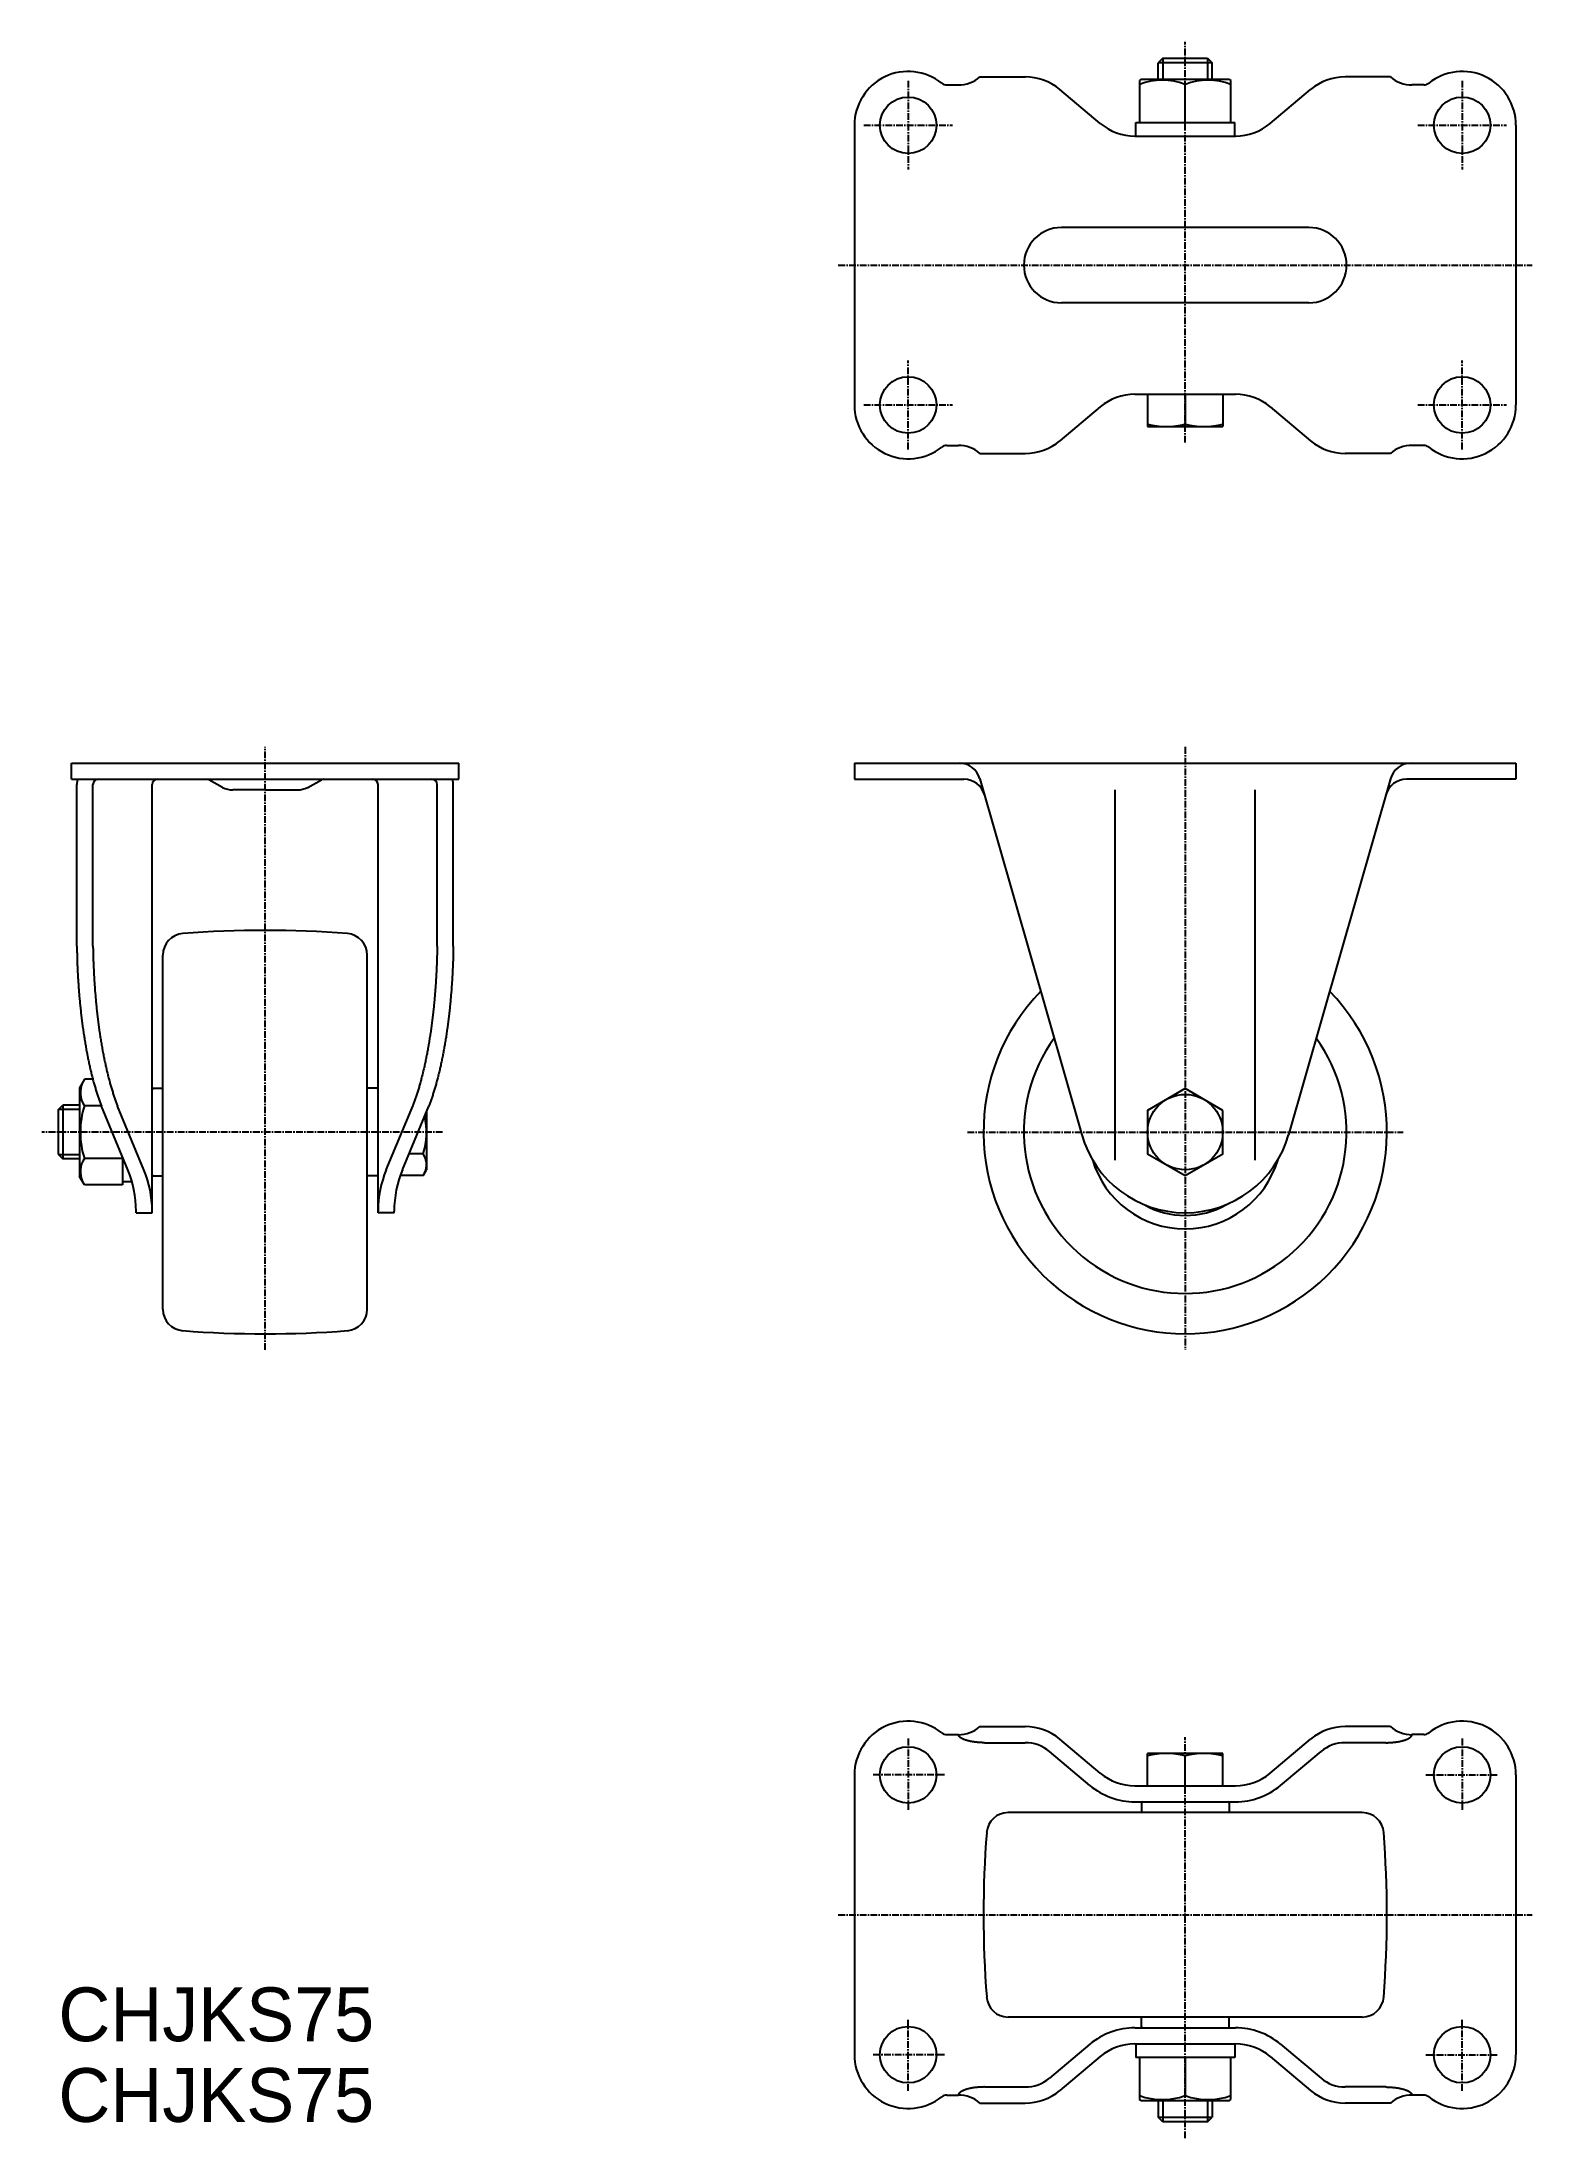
# Model space of a CAD drawing. Extents: x -2027 to -1750, y -140 to 249.
import ezdxf

# ---------------------------------------------------------------- set-up
doc = ezdxf.new("R2010")
doc.units = 0
doc.linetypes.add('CENTER', pattern=[2, 1.25, -0.25, 0.25, -0.25])
doc.layers.get('0').update_dxf_attribs({"linetype": 'CONTINUOUS'})
doc.layers.add('CENTER', color=1, linetype='CENTER')

msp = doc.modelspace()

# ---------------------------------------------------------------- linework, layer by layer
at = {"color": 7, "linetype": 'CONTINUOUS'}
for p, q in [((-1819.05, 246.2), (-1819.92, 245.32)), ((-1819.05, 246.2), (-1810.8, 246.2)), ((-1810.8, 246.2), (-1809.92, 245.32)), ((-1853.09, 242.7), (-1844.67, 242.7)), ((-1823.17, 242.2), (-1823.42, 242.05)), ((-1823.42, 242.05), (-1823.42, 234.2)), ((-1806.67, 242.2), (-1823.17, 242.2)), ((-1809.92, 245.32), (-1819.92, 245.32)), ((-1819.92, 242.2), (-1819.92, 245.32)), ((-1809.92, 242.2), (-1809.92, 245.32)), ((-1806.67, 242.2), (-1806.42, 242.05)), ((-1806.42, 234.2), (-1806.42, 242.05)), ((-1776.75, 242.7), (-1785.17, 242.7)), ((-1859.26, 241.2), (-1857.09, 241.2)), ((-1830.71, 234.04), (-1838.25, 240.36)), ((-1814.92, 234.2), (-1814.92, 241.29)), ((-1799.14, 234.04), (-1791.6, 240.36)), ((-1770.58, 241.2), (-1772.76, 241.2)), ((-1824.12, 234.2), (-1805.72, 234.2)), ((-1824.12, 231.7), (-1824.12, 234.2)), ((-1805.72, 231.7), (-1805.72, 234.2)), ((-1876.42, 233.7), (-1876.42, 181.7)), ((-1824.28, 231.7), (-1805.56, 231.7)), ((-1753.42, 233.7), (-1753.42, 181.7)), ((-1791.92, 214.7), (-1837.92, 214.7)), ((-1791.92, 200.7), (-1837.92, 200.7)), ((-1824.28, 183.7), (-1805.56, 183.7)), ((-1821.92, 183.7), (-1821.92, 177.7)), ((-1814.92, 183.7), (-1814.92, 178.13)), ((-1807.92, 183.7), (-1807.92, 177.7)), ((-1830.71, 181.36), (-1838.25, 175.04)), ((-1799.14, 181.36), (-1791.6, 175.04)), ((-1821.92, 177.7), (-1807.92, 177.7)), ((-1859.26, 174.2), (-1857.09, 174.2)), ((-1853.09, 172.7), (-1844.67, 172.7)), ((-1776.75, 172.7), (-1785.17, 172.7)), ((-1770.58, 174.2), (-1772.76, 174.2)), ((-2022, 115.13), (-1950, 115.13)), ((-2022, 112.13), (-2022, 115.13)), ((-1950, 112.13), (-1950, 115.13)), ((-1876.42, 115.13), (-1753.42, 115.13)), ((-1876.42, 115.13), (-1876.42, 112.13)), ((-1753.42, 115.13), (-1753.42, 112.13)), ((-2022, 112.13), (-1950, 112.13)), ((-2021, 81.1), (-2021, 111.13)), ((-2018, 81.1), (-2018, 111.13)), ((-2007, 31.53), (-2007, 111.13)), ((-1993.91, 110.61), (-1996.47, 112.01)), ((-1986, 110.13), (-1992, 110.13)), ((-1986, 110.13), (-1980, 110.13)), ((-1978.08, 110.61), (-1975.52, 112.01)), ((-1965, 31.53), (-1965, 111.13)), ((-1954, 81.1), (-1954, 111.13)), ((-1951, 81.1), (-1951, 110.93)), ((-1876.42, 112.13), (-1856.08, 112.13)), ((-1853.09, 112.23), (-1834.15, 46.03)), ((-1827.92, 41.33), (-1827.92, 110.13)), ((-1801.92, 41.33), (-1801.92, 110.13)), ((-1776.75, 112.23), (-1795.7, 46.03)), ((-1753.42, 112.13), (-1773.77, 112.13)), ((-2005, 13.6), (-2005, 79.45)), ((-1967, 13.6), (-1967, 79.45)), ((-2019.59, 56.34), (-2020.5, 54.78)), ((-2020.5, 54.78), (-2020.5, 38.28)), ((-2018.02, 56.34), (-2019.59, 56.34)), ((-2006.8, 54.68), (-2005, 54.68)), ((-1965.2, 54.68), (-1967, 54.68)), ((-2024.5, 50.65), (-2023.62, 51.53)), ((-2023.62, 51.53), (-2023.62, 41.53)), ((-2020.5, 51.53), (-2023.62, 51.53)), ((-2016.46, 51.44), (-2019.59, 51.44)), ((-2011.52, 39.53), (-2016.43, 51.36)), ((-2008.52, 39.53), (-2013.43, 51.36)), ((-1963.47, 39.53), (-1958.56, 51.36)), ((-1960.47, 39.53), (-1955.56, 51.36)), ((-2024.5, 50.65), (-2024.5, 42.4)), ((-1956, 50.31), (-1956, 39.53)), ((-2024.5, 42.4), (-2023.62, 41.53)), ((-2020.5, 41.53), (-2023.62, 41.53)), ((-2012.5, 41.62), (-2019.59, 41.62)), ((-2012.5, 41.87), (-2012.5, 36.71)), ((-1956.62, 42.49), (-1959.24, 42.49)), ((-1956.62, 38.45), (-1956, 39.53)), ((-2019.59, 36.71), (-2020.5, 38.28)), ((-2012.5, 36.71), (-2019.59, 36.71)), ((-2012.5, 37.33), (-2010.76, 37.33)), ((-2006.8, 38.38), (-2005, 38.38)), ((-1965.2, 38.38), (-1967, 38.38)), ((-1956.62, 38.45), (-1960.88, 38.45)), ((-2010, 31.53), (-2010, 31.86)), ((-2010, 31.53), (-2007, 31.53)), ((-1962, 31.53), (-1965, 31.53)), ((-1962, 31.53), (-1962, 31.86)), ((-1859.26, -65.48), (-1857.09, -65.48)), ((-1853.09, -63.98), (-1844.67, -63.98)), ((-1776.75, -63.98), (-1785.17, -63.98)), ((-1770.58, -65.48), (-1772.76, -65.48)), ((-1852.26, -66.98), (-1844.67, -66.98)), ((-1832.64, -74.94), (-1840.17, -68.62)), ((-1830.71, -72.64), (-1838.25, -66.32)), ((-1807.92, -68.98), (-1821.92, -68.98)), ((-1821.92, -74.98), (-1821.92, -68.98)), ((-1814.92, -74.98), (-1814.92, -69.42)), ((-1807.92, -74.98), (-1807.92, -68.98)), ((-1799.14, -72.64), (-1791.6, -66.32)), ((-1797.21, -74.94), (-1789.67, -68.62)), ((-1777.59, -66.98), (-1785.17, -66.98)), ((-1876.42, -72.98), (-1876.42, -124.98)), ((-1753.42, -72.98), (-1753.42, -124.98)), ((-1824.28, -74.98), (-1805.56, -74.98)), ((-1782, -79.98), (-1847.85, -79.98)), ((-1824.28, -77.98), (-1805.56, -77.98)), ((-1823.07, -78.18), (-1823.07, -79.98)), ((-1806.77, -78.18), (-1806.77, -79.98)), ((-1782, -117.98), (-1847.85, -117.98)), ((-1824.28, -119.98), (-1805.56, -119.98)), ((-1823.07, -119.78), (-1823.07, -117.98)), ((-1806.77, -119.78), (-1806.77, -117.98)), ((-1832.64, -123.02), (-1840.17, -129.35)), ((-1824.28, -122.98), (-1805.56, -122.98)), ((-1824.12, -122.98), (-1824.12, -125.48)), ((-1805.72, -122.98), (-1805.72, -125.48)), ((-1797.21, -123.02), (-1789.67, -129.35)), ((-1830.71, -125.32), (-1838.25, -131.64)), ((-1805.72, -125.48), (-1824.12, -125.48)), ((-1823.42, -125.48), (-1823.42, -133.34)), ((-1814.92, -125.48), (-1814.92, -132.58)), ((-1806.42, -133.34), (-1806.42, -125.48)), ((-1799.14, -125.32), (-1791.6, -131.64)), ((-1859.26, -132.48), (-1857.09, -132.48)), ((-1852.26, -130.98), (-1844.67, -130.98)), ((-1777.59, -130.98), (-1785.17, -130.98)), ((-1770.58, -132.48), (-1772.76, -132.48)), ((-1853.09, -133.98), (-1844.67, -133.98)), ((-1823.17, -133.48), (-1823.42, -133.34)), ((-1823.17, -133.48), (-1806.67, -133.48)), ((-1819.92, -133.48), (-1819.92, -136.61)), ((-1809.92, -133.48), (-1809.92, -136.61)), ((-1806.67, -133.48), (-1806.42, -133.34)), ((-1776.75, -133.98), (-1785.17, -133.98)), ((-1819.92, -136.61), (-1809.92, -136.61)), ((-1819.05, -137.48), (-1819.92, -136.61)), ((-1810.8, -137.48), (-1819.05, -137.48)), ((-1810.8, -137.48), (-1809.92, -136.61))]:
    msp.add_line(p, q, dxfattribs=at)
at = {"color": 3, "linetype": 'CONTINUOUS'}
for p, q in [((-1819.11, 246.13), (-1819.11, 242.2)), ((-1810.74, 242.2), (-1810.74, 246.13)), ((-2020.5, 50.72), (-2024.43, 50.72)), ((-2024.43, 42.34), (-2020.5, 42.34)), ((-1819.11, -133.48), (-1819.11, -137.42)), ((-1810.74, -137.42), (-1810.74, -133.48))]:
    msp.add_line(p, q, dxfattribs=at)
at = {"color": 7, "linetype": 'CONTINUOUS'}
msp.add_lwpolyline([(-1807.92, 50.57), (-1814.92, 54.61), (-1821.92, 50.57), (-1821.92, 42.49), (-1814.92, 38.45), (-1807.92, 42.49)], close=True, dxfattribs=at)
for points in [[(-2021, 81.1, 0), (-2021, 80.83, 0), (-2020.99, 80.56, 0), (-2020.99, 80.29, 0), (-2020.98, 80.02, 0), (-2020.97, 79.75, 0), (-2020.97, 79.48, 0), (-2020.96, 79.21, 0), (-2020.95, 78.94, 0), (-2020.94, 78.67, 0), (-2020.94, 78.4, 0), (-2020.93, 78.13, 0), (-2020.92, 77.87, 0), (-2020.91, 77.6, 0), (-2020.89, 77.33, 0), (-2020.88, 77.06, 0), (-2020.87, 76.79, 0), (-2020.86, 76.52, 0), (-2020.85, 76.26, 0), (-2020.83, 75.99, 0), (-2020.82, 75.72, 0), (-2020.8, 75.45, 0), (-2020.79, 75.19, 0), (-2020.77, 74.92, 0), (-2020.76, 74.66, 0), (-2020.74, 74.39, 0), (-2020.72, 74.12, 0), (-2020.7, 73.86, 0), (-2020.68, 73.6, 0), (-2020.67, 73.33, 0), (-2020.65, 73.07, 0), (-2020.63, 72.8, 0), (-2020.61, 72.54, 0), (-2020.58, 72.28, 0), (-2020.56, 72.02, 0), (-2020.54, 71.76, 0), (-2020.52, 71.5, 0), (-2020.49, 71.23, 0), (-2020.47, 70.97, 0), (-2020.45, 70.72, 0), (-2020.42, 70.46, 0), (-2020.4, 70.2, 0), (-2020.37, 69.94, 0), (-2020.34, 69.68, 0), (-2020.32, 69.43, 0), (-2020.29, 69.17, 0), (-2020.26, 68.92, 0), (-2020.23, 68.66, 0), (-2020.2, 68.41, 0), (-2020.18, 68.15, 0), (-2020.15, 67.9, 0), (-2020.12, 67.65, 0), (-2020.08, 67.4, 0), (-2020.05, 67.15, 0), (-2020.02, 66.9, 0), (-2019.99, 66.65, 0), (-2019.96, 66.4, 0), (-2019.92, 66.15, 0), (-2019.89, 65.91, 0), (-2019.85, 65.66, 0), (-2019.82, 65.42, 0), (-2019.78, 65.17, 0), (-2019.75, 64.93, 0), (-2019.71, 64.69, 0), (-2019.67, 64.45, 0), (-2019.64, 64.2, 0), (-2019.6, 63.97, 0), (-2019.56, 63.73, 0), (-2019.52, 63.49, 0), (-2019.48, 63.25, 0), (-2019.44, 63.02, 0), (-2019.4, 62.78, 0), (-2019.36, 62.55, 0), (-2019.32, 62.31, 0), (-2019.28, 62.08, 0), (-2019.24, 61.85, 0), (-2019.2, 61.62, 0), (-2019.15, 61.39, 0), (-2019.11, 61.16, 0), (-2019.07, 60.94, 0), (-2019.02, 60.71, 0), (-2018.98, 60.49, 0), (-2018.93, 60.26, 0), (-2018.89, 60.04, 0), (-2018.84, 59.82, 0), (-2018.8, 59.6, 0), (-2018.75, 59.38, 0), (-2018.7, 59.16, 0), (-2018.65, 58.94, 0), (-2018.61, 58.73, 0), (-2018.56, 58.51, 0), (-2018.51, 58.3, 0), (-2018.46, 58.09, 0), (-2018.41, 57.88, 0), (-2018.36, 57.67, 0), (-2018.31, 57.46, 0), (-2018.26, 57.25, 0), (-2018.21, 57.05, 0), (-2018.16, 56.84, 0), (-2018.1, 56.64, 0), (-2018.05, 56.44, 0), (-2018, 56.24, 0), (-2017.94, 56.04, 0), (-2017.89, 55.84, 0), (-2017.84, 55.64, 0), (-2017.78, 55.45, 0), (-2017.73, 55.26, 0), (-2017.67, 55.06, 0), (-2017.62, 54.87, 0), (-2017.56, 54.68, 0), (-2017.51, 54.49, 0), (-2017.45, 54.31, 0), (-2017.39, 54.12, 0), (-2017.33, 53.94, 0), (-2017.28, 53.76, 0), (-2017.22, 53.58, 0), (-2017.16, 53.4, 0), (-2017.1, 53.22, 0), (-2017.04, 53.04, 0), (-2016.98, 52.87, 0), (-2016.92, 52.69, 0), (-2016.86, 52.52, 0), (-2016.8, 52.35, 0), (-2016.74, 52.18, 0), (-2016.68, 52.01, 0), (-2016.62, 51.85, 0), (-2016.56, 51.68, 0), (-2016.5, 51.52, 0), (-2016.43, 51.36, 0)], [(-2018, 81.1, 0), (-2018, 80.83, 0), (-2017.99, 80.56, 0), (-2017.99, 80.29, 0), (-2017.98, 80.02, 0), (-2017.97, 79.75, 0), (-2017.97, 79.48, 0), (-2017.96, 79.21, 0), (-2017.95, 78.94, 0), (-2017.94, 78.67, 0), (-2017.94, 78.4, 0), (-2017.93, 78.13, 0), (-2017.92, 77.87, 0), (-2017.91, 77.6, 0), (-2017.89, 77.33, 0), (-2017.88, 77.06, 0), (-2017.87, 76.79, 0), (-2017.86, 76.52, 0), (-2017.85, 76.26, 0), (-2017.83, 75.99, 0), (-2017.82, 75.72, 0), (-2017.8, 75.45, 0), (-2017.79, 75.19, 0), (-2017.77, 74.92, 0), (-2017.76, 74.66, 0), (-2017.74, 74.39, 0), (-2017.72, 74.12, 0), (-2017.7, 73.86, 0), (-2017.68, 73.6, 0), (-2017.67, 73.33, 0), (-2017.65, 73.07, 0), (-2017.63, 72.8, 0), (-2017.61, 72.54, 0), (-2017.58, 72.28, 0), (-2017.56, 72.02, 0), (-2017.54, 71.76, 0), (-2017.52, 71.5, 0), (-2017.49, 71.23, 0), (-2017.47, 70.97, 0), (-2017.45, 70.72, 0), (-2017.42, 70.46, 0), (-2017.4, 70.2, 0), (-2017.37, 69.94, 0), (-2017.34, 69.68, 0), (-2017.32, 69.43, 0), (-2017.29, 69.17, 0), (-2017.26, 68.92, 0), (-2017.23, 68.66, 0), (-2017.2, 68.41, 0), (-2017.18, 68.15, 0), (-2017.15, 67.9, 0), (-2017.12, 67.65, 0), (-2017.08, 67.4, 0), (-2017.05, 67.15, 0), (-2017.02, 66.9, 0), (-2016.99, 66.65, 0), (-2016.96, 66.4, 0), (-2016.92, 66.15, 0), (-2016.89, 65.91, 0), (-2016.85, 65.66, 0), (-2016.82, 65.42, 0), (-2016.78, 65.17, 0), (-2016.75, 64.93, 0), (-2016.71, 64.69, 0), (-2016.67, 64.45, 0), (-2016.64, 64.2, 0), (-2016.6, 63.97, 0), (-2016.56, 63.73, 0), (-2016.52, 63.49, 0), (-2016.48, 63.25, 0), (-2016.44, 63.02, 0), (-2016.4, 62.78, 0), (-2016.36, 62.55, 0), (-2016.32, 62.31, 0), (-2016.28, 62.08, 0), (-2016.24, 61.85, 0), (-2016.2, 61.62, 0), (-2016.15, 61.39, 0), (-2016.11, 61.16, 0), (-2016.07, 60.94, 0), (-2016.02, 60.71, 0), (-2015.98, 60.49, 0), (-2015.93, 60.26, 0), (-2015.89, 60.04, 0), (-2015.84, 59.82, 0), (-2015.8, 59.6, 0), (-2015.75, 59.38, 0), (-2015.7, 59.16, 0), (-2015.65, 58.94, 0), (-2015.61, 58.73, 0), (-2015.56, 58.51, 0), (-2015.51, 58.3, 0), (-2015.46, 58.09, 0), (-2015.41, 57.88, 0), (-2015.36, 57.67, 0), (-2015.31, 57.46, 0), (-2015.26, 57.25, 0), (-2015.21, 57.05, 0), (-2015.16, 56.84, 0), (-2015.1, 56.64, 0), (-2015.05, 56.44, 0), (-2015, 56.24, 0), (-2014.94, 56.04, 0), (-2014.89, 55.84, 0), (-2014.84, 55.64, 0), (-2014.78, 55.45, 0), (-2014.73, 55.26, 0), (-2014.67, 55.06, 0), (-2014.62, 54.87, 0), (-2014.56, 54.68, 0), (-2014.51, 54.49, 0), (-2014.45, 54.31, 0), (-2014.39, 54.12, 0), (-2014.33, 53.94, 0), (-2014.28, 53.76, 0), (-2014.22, 53.58, 0), (-2014.16, 53.4, 0), (-2014.1, 53.22, 0), (-2014.04, 53.04, 0), (-2013.98, 52.87, 0), (-2013.92, 52.69, 0), (-2013.86, 52.52, 0), (-2013.8, 52.35, 0), (-2013.74, 52.18, 0), (-2013.68, 52.01, 0), (-2013.62, 51.85, 0), (-2013.56, 51.68, 0), (-2013.5, 51.52, 0), (-2013.43, 51.36, 0)], [(-1954, 81.1, 0), (-1954, 80.83, 0), (-1954.01, 80.56, 0), (-1954.01, 80.29, 0), (-1954.02, 80.02, 0), (-1954.02, 79.75, 0), (-1954.03, 79.48, 0), (-1954.04, 79.21, 0), (-1954.05, 78.94, 0), (-1954.05, 78.67, 0), (-1954.06, 78.4, 0), (-1954.07, 78.13, 0), (-1954.08, 77.87, 0), (-1954.09, 77.6, 0), (-1954.1, 77.33, 0), (-1954.11, 77.06, 0), (-1954.13, 76.79, 0), (-1954.14, 76.52, 0), (-1954.15, 76.26, 0), (-1954.17, 75.99, 0), (-1954.18, 75.72, 0), (-1954.2, 75.45, 0), (-1954.21, 75.19, 0), (-1954.23, 74.92, 0), (-1954.24, 74.66, 0), (-1954.26, 74.39, 0), (-1954.28, 74.12, 0), (-1954.29, 73.86, 0), (-1954.31, 73.6, 0), (-1954.33, 73.33, 0), (-1954.35, 73.07, 0), (-1954.37, 72.8, 0), (-1954.39, 72.54, 0), (-1954.41, 72.28, 0), (-1954.44, 72.02, 0), (-1954.46, 71.76, 0), (-1954.48, 71.5, 0), (-1954.5, 71.23, 0), (-1954.53, 70.97, 0), (-1954.55, 70.72, 0), (-1954.58, 70.46, 0), (-1954.6, 70.2, 0), (-1954.63, 69.94, 0), (-1954.65, 69.68, 0), (-1954.68, 69.43, 0), (-1954.71, 69.17, 0), (-1954.74, 68.92, 0), (-1954.76, 68.66, 0), (-1954.79, 68.41, 0), (-1954.82, 68.15, 0), (-1954.85, 67.9, 0), (-1954.88, 67.65, 0), (-1954.91, 67.4, 0), (-1954.95, 67.15, 0), (-1954.98, 66.9, 0), (-1955.01, 66.65, 0), (-1955.04, 66.4, 0), (-1955.08, 66.15, 0), (-1955.11, 65.91, 0), (-1955.14, 65.66, 0), (-1955.18, 65.42, 0), (-1955.21, 65.17, 0), (-1955.25, 64.93, 0), (-1955.29, 64.69, 0), (-1955.32, 64.45, 0), (-1955.36, 64.2, 0), (-1955.4, 63.97, 0), (-1955.44, 63.73, 0), (-1955.47, 63.49, 0), (-1955.51, 63.25, 0), (-1955.55, 63.02, 0), (-1955.59, 62.78, 0), (-1955.63, 62.55, 0), (-1955.68, 62.31, 0), (-1955.72, 62.08, 0), (-1955.76, 61.85, 0), (-1955.8, 61.62, 0), (-1955.84, 61.39, 0), (-1955.89, 61.16, 0), (-1955.93, 60.94, 0), (-1955.97, 60.71, 0), (-1956.02, 60.49, 0), (-1956.06, 60.26, 0), (-1956.11, 60.04, 0), (-1956.16, 59.82, 0), (-1956.2, 59.6, 0), (-1956.25, 59.38, 0), (-1956.3, 59.16, 0), (-1956.34, 58.94, 0), (-1956.39, 58.73, 0), (-1956.44, 58.51, 0), (-1956.49, 58.3, 0), (-1956.54, 58.09, 0), (-1956.59, 57.88, 0), (-1956.64, 57.67, 0), (-1956.69, 57.46, 0), (-1956.74, 57.25, 0), (-1956.79, 57.05, 0), (-1956.84, 56.84, 0), (-1956.89, 56.64, 0), (-1956.95, 56.44, 0), (-1957, 56.24, 0), (-1957.05, 56.04, 0), (-1957.11, 55.84, 0), (-1957.16, 55.64, 0), (-1957.22, 55.45, 0), (-1957.27, 55.26, 0), (-1957.33, 55.06, 0), (-1957.38, 54.87, 0), (-1957.44, 54.68, 0), (-1957.49, 54.49, 0), (-1957.55, 54.31, 0), (-1957.61, 54.12, 0), (-1957.66, 53.94, 0), (-1957.72, 53.76, 0), (-1957.78, 53.58, 0), (-1957.84, 53.4, 0), (-1957.9, 53.22, 0), (-1957.96, 53.04, 0), (-1958.02, 52.87, 0), (-1958.07, 52.69, 0), (-1958.13, 52.52, 0), (-1958.2, 52.35, 0), (-1958.26, 52.18, 0), (-1958.32, 52.01, 0), (-1958.38, 51.85, 0), (-1958.44, 51.68, 0), (-1958.5, 51.52, 0), (-1958.56, 51.36, 0)], [(-1951, 81.1, 0), (-1951, 80.83, 0), (-1951.01, 80.56, 0), (-1951.01, 80.29, 0), (-1951.02, 80.02, 0), (-1951.02, 79.75, 0), (-1951.03, 79.48, 0), (-1951.04, 79.21, 0), (-1951.05, 78.94, 0), (-1951.05, 78.67, 0), (-1951.06, 78.4, 0), (-1951.07, 78.13, 0), (-1951.08, 77.87, 0), (-1951.09, 77.6, 0), (-1951.1, 77.33, 0), (-1951.11, 77.06, 0), (-1951.13, 76.79, 0), (-1951.14, 76.52, 0), (-1951.15, 76.26, 0), (-1951.17, 75.99, 0), (-1951.18, 75.72, 0), (-1951.2, 75.45, 0), (-1951.21, 75.19, 0), (-1951.23, 74.92, 0), (-1951.24, 74.66, 0), (-1951.26, 74.39, 0), (-1951.28, 74.12, 0), (-1951.29, 73.86, 0), (-1951.31, 73.6, 0), (-1951.33, 73.33, 0), (-1951.35, 73.07, 0), (-1951.37, 72.8, 0), (-1951.39, 72.54, 0), (-1951.41, 72.28, 0), (-1951.44, 72.02, 0), (-1951.46, 71.76, 0), (-1951.48, 71.5, 0), (-1951.5, 71.23, 0), (-1951.53, 70.97, 0), (-1951.55, 70.72, 0), (-1951.58, 70.46, 0), (-1951.6, 70.2, 0), (-1951.63, 69.94, 0), (-1951.65, 69.68, 0), (-1951.68, 69.43, 0), (-1951.71, 69.17, 0), (-1951.74, 68.92, 0), (-1951.76, 68.66, 0), (-1951.79, 68.41, 0), (-1951.82, 68.15, 0), (-1951.85, 67.9, 0), (-1951.88, 67.65, 0), (-1951.91, 67.4, 0), (-1951.95, 67.15, 0), (-1951.98, 66.9, 0), (-1952.01, 66.65, 0), (-1952.04, 66.4, 0), (-1952.08, 66.15, 0), (-1952.11, 65.91, 0), (-1952.14, 65.66, 0), (-1952.18, 65.42, 0), (-1952.21, 65.17, 0), (-1952.25, 64.93, 0), (-1952.29, 64.69, 0), (-1952.32, 64.45, 0), (-1952.36, 64.2, 0), (-1952.4, 63.97, 0), (-1952.44, 63.73, 0), (-1952.47, 63.49, 0), (-1952.51, 63.25, 0), (-1952.55, 63.02, 0), (-1952.59, 62.78, 0), (-1952.63, 62.55, 0), (-1952.68, 62.31, 0), (-1952.72, 62.08, 0), (-1952.76, 61.85, 0), (-1952.8, 61.62, 0), (-1952.84, 61.39, 0), (-1952.89, 61.16, 0), (-1952.93, 60.94, 0), (-1952.97, 60.71, 0), (-1953.02, 60.49, 0), (-1953.06, 60.26, 0), (-1953.11, 60.04, 0), (-1953.16, 59.82, 0), (-1953.2, 59.6, 0), (-1953.25, 59.38, 0), (-1953.3, 59.16, 0), (-1953.34, 58.94, 0), (-1953.39, 58.73, 0), (-1953.44, 58.51, 0), (-1953.49, 58.3, 0), (-1953.54, 58.09, 0), (-1953.59, 57.88, 0), (-1953.64, 57.67, 0), (-1953.69, 57.46, 0), (-1953.74, 57.25, 0), (-1953.79, 57.05, 0), (-1953.84, 56.84, 0), (-1953.89, 56.64, 0), (-1953.95, 56.44, 0), (-1954, 56.24, 0), (-1954.05, 56.04, 0), (-1954.11, 55.84, 0), (-1954.16, 55.64, 0), (-1954.22, 55.45, 0), (-1954.27, 55.26, 0), (-1954.33, 55.06, 0), (-1954.38, 54.87, 0), (-1954.44, 54.68, 0), (-1954.49, 54.49, 0), (-1954.55, 54.31, 0), (-1954.61, 54.12, 0), (-1954.66, 53.94, 0), (-1954.72, 53.76, 0), (-1954.78, 53.58, 0), (-1954.84, 53.4, 0), (-1954.9, 53.22, 0), (-1954.96, 53.04, 0), (-1955.02, 52.87, 0), (-1955.07, 52.69, 0), (-1955.13, 52.52, 0), (-1955.2, 52.35, 0), (-1955.26, 52.18, 0), (-1955.32, 52.01, 0), (-1955.38, 51.85, 0), (-1955.44, 51.68, 0), (-1955.5, 51.52, 0), (-1955.56, 51.36, 0)], [(-1852.26, -66.98, 0), (-1852.32, -66.98, 0), (-1852.37, -66.98, 0), (-1852.43, -66.98, 0), (-1852.49, -66.98, 0), (-1852.55, -66.98, 0), (-1852.61, -66.98, 0), (-1852.66, -66.97, 0), (-1852.72, -66.97, 0), (-1852.78, -66.97, 0), (-1852.84, -66.97, 0), (-1852.9, -66.96, 0), (-1852.95, -66.96, 0), (-1853.01, -66.96, 0), (-1853.07, -66.95, 0), (-1853.13, -66.95, 0), (-1853.18, -66.95, 0), (-1853.24, -66.94, 0), (-1853.3, -66.94, 0), (-1853.36, -66.93, 0), (-1853.41, -66.93, 0), (-1853.47, -66.92, 0), (-1853.53, -66.92, 0), (-1853.58, -66.91, 0), (-1853.64, -66.91, 0), (-1853.69, -66.9, 0), (-1853.75, -66.9, 0), (-1853.8, -66.89, 0), (-1853.86, -66.88, 0), (-1853.91, -66.88, 0), (-1853.97, -66.87, 0), (-1854.02, -66.86, 0), (-1854.08, -66.86, 0), (-1854.13, -66.85, 0), (-1854.19, -66.84, 0), (-1854.24, -66.83, 0), (-1854.29, -66.83, 0), (-1854.34, -66.82, 0), (-1854.4, -66.81, 0), (-1854.45, -66.8, 0), (-1854.5, -66.79, 0), (-1854.55, -66.78, 0), (-1854.6, -66.77, 0), (-1854.65, -66.76, 0), (-1854.71, -66.75, 0), (-1854.76, -66.75, 0), (-1854.81, -66.74, 0), (-1854.85, -66.73, 0), (-1854.9, -66.72, 0), (-1854.95, -66.7, 0), (-1855, -66.69, 0), (-1855.05, -66.68, 0), (-1855.1, -66.67, 0), (-1855.14, -66.66, 0), (-1855.19, -66.65, 0), (-1855.24, -66.64, 0), (-1855.28, -66.63, 0), (-1855.33, -66.62, 0), (-1855.37, -66.6, 0), (-1855.42, -66.59, 0), (-1855.46, -66.58, 0), (-1855.5, -66.57, 0), (-1855.55, -66.55, 0), (-1855.59, -66.54, 0), (-1855.63, -66.53, 0), (-1855.67, -66.52, 0), (-1855.71, -66.5, 0), (-1855.76, -66.49, 0), (-1855.8, -66.48, 0), (-1855.83, -66.46, 0), (-1855.87, -66.45, 0), (-1855.91, -66.43, 0), (-1855.95, -66.42, 0), (-1855.99, -66.41, 0), (-1856.02, -66.39, 0), (-1856.06, -66.38, 0), (-1856.1, -66.36, 0), (-1856.13, -66.35, 0), (-1856.17, -66.33, 0), (-1856.2, -66.32, 0), (-1856.23, -66.3, 0), (-1856.27, -66.29, 0), (-1856.3, -66.27, 0), (-1856.33, -66.26, 0), (-1856.36, -66.24, 0), (-1856.39, -66.23, 0), (-1856.42, -66.21, 0), (-1856.45, -66.19, 0), (-1856.48, -66.18, 0), (-1856.51, -66.16, 0), (-1856.54, -66.15, 0), (-1856.56, -66.13, 0), (-1856.59, -66.11, 0), (-1856.62, -66.1, 0), (-1856.64, -66.08, 0), (-1856.67, -66.06, 0), (-1856.69, -66.05, 0), (-1856.71, -66.03, 0), (-1856.74, -66.01, 0), (-1856.76, -66, 0), (-1856.78, -65.98, 0), (-1856.8, -65.96, 0), (-1856.82, -65.94, 0), (-1856.84, -65.93, 0), (-1856.86, -65.91, 0), (-1856.88, -65.89, 0), (-1856.89, -65.88, 0), (-1856.91, -65.86, 0), (-1856.93, -65.84, 0), (-1856.94, -65.82, 0), (-1856.96, -65.81, 0), (-1856.97, -65.79, 0), (-1856.98, -65.77, 0), (-1856.99, -65.75, 0), (-1857.01, -65.73, 0), (-1857.02, -65.72, 0), (-1857.03, -65.7, 0), (-1857.04, -65.68, 0), (-1857.05, -65.66, 0), (-1857.06, -65.65, 0), (-1857.06, -65.63, 0), (-1857.07, -65.61, 0), (-1857.08, -65.59, 0), (-1857.08, -65.57, 0), (-1857.09, -65.56, 0), (-1857.09, -65.54, 0), (-1857.09, -65.52, 0), (-1857.1, -65.5, 0), (-1857.1, -65.48, 0)], [(-1777.59, -66.98, 0), (-1777.53, -66.98, 0), (-1777.47, -66.98, 0), (-1777.42, -66.98, 0), (-1777.36, -66.98, 0), (-1777.3, -66.98, 0), (-1777.24, -66.98, 0), (-1777.18, -66.97, 0), (-1777.12, -66.97, 0), (-1777.07, -66.97, 0), (-1777.01, -66.97, 0), (-1776.95, -66.96, 0), (-1776.89, -66.96, 0), (-1776.84, -66.96, 0), (-1776.78, -66.95, 0), (-1776.72, -66.95, 0), (-1776.66, -66.95, 0), (-1776.61, -66.94, 0), (-1776.55, -66.94, 0), (-1776.49, -66.93, 0), (-1776.44, -66.93, 0), (-1776.38, -66.92, 0), (-1776.32, -66.92, 0), (-1776.27, -66.91, 0), (-1776.21, -66.91, 0), (-1776.15, -66.9, 0), (-1776.1, -66.9, 0), (-1776.04, -66.89, 0), (-1775.99, -66.88, 0), (-1775.93, -66.88, 0), (-1775.88, -66.87, 0), (-1775.82, -66.86, 0), (-1775.77, -66.86, 0), (-1775.72, -66.85, 0), (-1775.66, -66.84, 0), (-1775.61, -66.83, 0), (-1775.56, -66.83, 0), (-1775.5, -66.82, 0), (-1775.45, -66.81, 0), (-1775.4, -66.8, 0), (-1775.35, -66.79, 0), (-1775.29, -66.78, 0), (-1775.24, -66.77, 0), (-1775.19, -66.76, 0), (-1775.14, -66.75, 0), (-1775.09, -66.75, 0), (-1775.04, -66.74, 0), (-1774.99, -66.73, 0), (-1774.94, -66.72, 0), (-1774.9, -66.7, 0), (-1774.85, -66.69, 0), (-1774.8, -66.68, 0), (-1774.75, -66.67, 0), (-1774.7, -66.66, 0), (-1774.66, -66.65, 0), (-1774.61, -66.64, 0), (-1774.57, -66.63, 0), (-1774.52, -66.62, 0), (-1774.48, -66.6, 0), (-1774.43, -66.59, 0), (-1774.39, -66.58, 0), (-1774.34, -66.57, 0), (-1774.3, -66.55, 0), (-1774.26, -66.54, 0), (-1774.22, -66.53, 0), (-1774.17, -66.52, 0), (-1774.13, -66.5, 0), (-1774.09, -66.49, 0), (-1774.05, -66.48, 0), (-1774.01, -66.46, 0), (-1773.97, -66.45, 0), (-1773.94, -66.43, 0), (-1773.9, -66.42, 0), (-1773.86, -66.41, 0), (-1773.82, -66.39, 0), (-1773.79, -66.38, 0), (-1773.75, -66.36, 0), (-1773.72, -66.35, 0), (-1773.68, -66.33, 0), (-1773.65, -66.32, 0), (-1773.61, -66.3, 0), (-1773.58, -66.29, 0), (-1773.55, -66.27, 0), (-1773.52, -66.26, 0), (-1773.48, -66.24, 0), (-1773.45, -66.23, 0), (-1773.42, -66.21, 0), (-1773.39, -66.19, 0), (-1773.37, -66.18, 0), (-1773.34, -66.16, 0), (-1773.31, -66.15, 0), (-1773.28, -66.13, 0), (-1773.26, -66.11, 0), (-1773.23, -66.1, 0), (-1773.21, -66.08, 0), (-1773.18, -66.06, 0), (-1773.16, -66.05, 0), (-1773.13, -66.03, 0), (-1773.11, -66.01, 0), (-1773.09, -66, 0), (-1773.07, -65.98, 0), (-1773.05, -65.96, 0), (-1773.03, -65.94, 0), (-1773.01, -65.93, 0), (-1772.99, -65.91, 0), (-1772.97, -65.89, 0), (-1772.96, -65.88, 0), (-1772.94, -65.86, 0), (-1772.92, -65.84, 0), (-1772.91, -65.82, 0), (-1772.89, -65.81, 0), (-1772.88, -65.79, 0), (-1772.87, -65.77, 0), (-1772.85, -65.75, 0), (-1772.84, -65.73, 0), (-1772.83, -65.72, 0), (-1772.82, -65.7, 0), (-1772.81, -65.68, 0), (-1772.8, -65.66, 0), (-1772.79, -65.65, 0), (-1772.79, -65.63, 0), (-1772.78, -65.61, 0), (-1772.77, -65.59, 0), (-1772.77, -65.57, 0), (-1772.76, -65.56, 0), (-1772.76, -65.54, 0), (-1772.75, -65.52, 0), (-1772.75, -65.5, 0), (-1772.75, -65.48, 0)], [(-1852.26, -130.98, 0), (-1852.32, -130.98, 0), (-1852.37, -130.98, 0), (-1852.43, -130.99, 0), (-1852.49, -130.99, 0), (-1852.55, -130.99, 0), (-1852.61, -130.99, 0), (-1852.66, -130.99, 0), (-1852.72, -130.99, 0), (-1852.78, -131, 0), (-1852.84, -131, 0), (-1852.9, -131, 0), (-1852.95, -131, 0), (-1853.01, -131.01, 0), (-1853.07, -131.01, 0), (-1853.13, -131.01, 0), (-1853.18, -131.02, 0), (-1853.24, -131.02, 0), (-1853.3, -131.03, 0), (-1853.36, -131.03, 0), (-1853.41, -131.04, 0), (-1853.47, -131.04, 0), (-1853.53, -131.05, 0), (-1853.58, -131.05, 0), (-1853.64, -131.06, 0), (-1853.69, -131.06, 0), (-1853.75, -131.07, 0), (-1853.8, -131.07, 0), (-1853.86, -131.08, 0), (-1853.91, -131.09, 0), (-1853.97, -131.09, 0), (-1854.02, -131.1, 0), (-1854.08, -131.11, 0), (-1854.13, -131.12, 0), (-1854.19, -131.12, 0), (-1854.24, -131.13, 0), (-1854.29, -131.14, 0), (-1854.34, -131.15, 0), (-1854.4, -131.16, 0), (-1854.45, -131.16, 0), (-1854.5, -131.17, 0), (-1854.55, -131.18, 0), (-1854.6, -131.19, 0), (-1854.65, -131.2, 0), (-1854.71, -131.21, 0), (-1854.76, -131.22, 0), (-1854.81, -131.23, 0), (-1854.85, -131.24, 0), (-1854.9, -131.25, 0), (-1854.95, -131.26, 0), (-1855, -131.27, 0), (-1855.05, -131.28, 0), (-1855.1, -131.29, 0), (-1855.14, -131.3, 0), (-1855.19, -131.32, 0), (-1855.24, -131.33, 0), (-1855.28, -131.34, 0), (-1855.33, -131.35, 0), (-1855.37, -131.36, 0), (-1855.42, -131.37, 0), (-1855.46, -131.39, 0), (-1855.5, -131.4, 0), (-1855.55, -131.41, 0), (-1855.59, -131.42, 0), (-1855.63, -131.44, 0), (-1855.67, -131.45, 0), (-1855.71, -131.46, 0), (-1855.76, -131.48, 0), (-1855.8, -131.49, 0), (-1855.83, -131.5, 0), (-1855.87, -131.52, 0), (-1855.91, -131.53, 0), (-1855.95, -131.55, 0), (-1855.99, -131.56, 0), (-1856.02, -131.57, 0), (-1856.06, -131.59, 0), (-1856.1, -131.6, 0), (-1856.13, -131.62, 0), (-1856.17, -131.63, 0), (-1856.2, -131.65, 0), (-1856.23, -131.66, 0), (-1856.27, -131.68, 0), (-1856.3, -131.69, 0), (-1856.33, -131.71, 0), (-1856.36, -131.72, 0), (-1856.39, -131.74, 0), (-1856.42, -131.76, 0), (-1856.45, -131.77, 0), (-1856.48, -131.79, 0), (-1856.51, -131.8, 0), (-1856.54, -131.82, 0), (-1856.56, -131.84, 0), (-1856.59, -131.85, 0), (-1856.62, -131.87, 0), (-1856.64, -131.88, 0), (-1856.67, -131.9, 0), (-1856.69, -131.92, 0), (-1856.71, -131.94, 0), (-1856.74, -131.95, 0), (-1856.76, -131.97, 0), (-1856.78, -131.99, 0), (-1856.8, -132, 0), (-1856.82, -132.02, 0), (-1856.84, -132.04, 0), (-1856.86, -132.06, 0), (-1856.88, -132.07, 0), (-1856.89, -132.09, 0), (-1856.91, -132.11, 0), (-1856.93, -132.12, 0), (-1856.94, -132.14, 0), (-1856.96, -132.16, 0), (-1856.97, -132.18, 0), (-1856.98, -132.19, 0), (-1856.99, -132.21, 0), (-1857.01, -132.23, 0), (-1857.02, -132.25, 0), (-1857.03, -132.27, 0), (-1857.04, -132.28, 0), (-1857.05, -132.3, 0), (-1857.06, -132.32, 0), (-1857.06, -132.34, 0), (-1857.07, -132.36, 0), (-1857.08, -132.37, 0), (-1857.08, -132.39, 0), (-1857.09, -132.41, 0), (-1857.09, -132.43, 0), (-1857.09, -132.45, 0), (-1857.1, -132.47, 0), (-1857.1, -132.48, 0)], [(-1777.59, -130.98, 0), (-1777.53, -130.98, 0), (-1777.47, -130.98, 0), (-1777.42, -130.99, 0), (-1777.36, -130.99, 0), (-1777.3, -130.99, 0), (-1777.24, -130.99, 0), (-1777.18, -130.99, 0), (-1777.12, -130.99, 0), (-1777.07, -131, 0), (-1777.01, -131, 0), (-1776.95, -131, 0), (-1776.89, -131, 0), (-1776.84, -131.01, 0), (-1776.78, -131.01, 0), (-1776.72, -131.01, 0), (-1776.66, -131.02, 0), (-1776.61, -131.02, 0), (-1776.55, -131.03, 0), (-1776.49, -131.03, 0), (-1776.44, -131.04, 0), (-1776.38, -131.04, 0), (-1776.32, -131.05, 0), (-1776.27, -131.05, 0), (-1776.21, -131.06, 0), (-1776.15, -131.06, 0), (-1776.1, -131.07, 0), (-1776.04, -131.07, 0), (-1775.99, -131.08, 0), (-1775.93, -131.09, 0), (-1775.88, -131.09, 0), (-1775.82, -131.1, 0), (-1775.77, -131.11, 0), (-1775.72, -131.12, 0), (-1775.66, -131.12, 0), (-1775.61, -131.13, 0), (-1775.56, -131.14, 0), (-1775.5, -131.15, 0), (-1775.45, -131.16, 0), (-1775.4, -131.16, 0), (-1775.35, -131.17, 0), (-1775.29, -131.18, 0), (-1775.24, -131.19, 0), (-1775.19, -131.2, 0), (-1775.14, -131.21, 0), (-1775.09, -131.22, 0), (-1775.04, -131.23, 0), (-1774.99, -131.24, 0), (-1774.94, -131.25, 0), (-1774.9, -131.26, 0), (-1774.85, -131.27, 0), (-1774.8, -131.28, 0), (-1774.75, -131.29, 0), (-1774.7, -131.3, 0), (-1774.66, -131.32, 0), (-1774.61, -131.33, 0), (-1774.57, -131.34, 0), (-1774.52, -131.35, 0), (-1774.48, -131.36, 0), (-1774.43, -131.37, 0), (-1774.39, -131.39, 0), (-1774.34, -131.4, 0), (-1774.3, -131.41, 0), (-1774.26, -131.42, 0), (-1774.22, -131.44, 0), (-1774.17, -131.45, 0), (-1774.13, -131.46, 0), (-1774.09, -131.48, 0), (-1774.05, -131.49, 0), (-1774.01, -131.5, 0), (-1773.97, -131.52, 0), (-1773.94, -131.53, 0), (-1773.9, -131.55, 0), (-1773.86, -131.56, 0), (-1773.82, -131.57, 0), (-1773.79, -131.59, 0), (-1773.75, -131.6, 0), (-1773.72, -131.62, 0), (-1773.68, -131.63, 0), (-1773.65, -131.65, 0), (-1773.61, -131.66, 0), (-1773.58, -131.68, 0), (-1773.55, -131.69, 0), (-1773.52, -131.71, 0), (-1773.48, -131.72, 0), (-1773.45, -131.74, 0), (-1773.42, -131.76, 0), (-1773.39, -131.77, 0), (-1773.37, -131.79, 0), (-1773.34, -131.8, 0), (-1773.31, -131.82, 0), (-1773.28, -131.84, 0), (-1773.26, -131.85, 0), (-1773.23, -131.87, 0), (-1773.21, -131.88, 0), (-1773.18, -131.9, 0), (-1773.16, -131.92, 0), (-1773.13, -131.94, 0), (-1773.11, -131.95, 0), (-1773.09, -131.97, 0), (-1773.07, -131.99, 0), (-1773.05, -132, 0), (-1773.03, -132.02, 0), (-1773.01, -132.04, 0), (-1772.99, -132.06, 0), (-1772.97, -132.07, 0), (-1772.96, -132.09, 0), (-1772.94, -132.11, 0), (-1772.92, -132.12, 0), (-1772.91, -132.14, 0), (-1772.89, -132.16, 0), (-1772.88, -132.18, 0), (-1772.87, -132.19, 0), (-1772.85, -132.21, 0), (-1772.84, -132.23, 0), (-1772.83, -132.25, 0), (-1772.82, -132.27, 0), (-1772.81, -132.28, 0), (-1772.8, -132.3, 0), (-1772.79, -132.32, 0), (-1772.79, -132.34, 0), (-1772.78, -132.36, 0), (-1772.77, -132.37, 0), (-1772.77, -132.39, 0), (-1772.76, -132.41, 0), (-1772.76, -132.43, 0), (-1772.75, -132.45, 0), (-1772.75, -132.47, 0), (-1772.75, -132.48, 0)]]:
    msp.add_polyline3d(points, dxfattribs=at)
for centre, radius in [((-1866.42, 233.7), 5.25), ((-1763.42, 233.7), 5.25), ((-1866.42, 181.7), 5.25), ((-1763.42, 181.7), 5.25), ((-1814.92, 46.53), 7), ((-1866.42, -72.98), 5.25), ((-1763.42, -72.98), 5.25), ((-1866.42, -124.98), 5.25), ((-1763.42, -124.98), 5.25)]:
    msp.add_circle(centre, radius, dxfattribs=at)
for centre, radius, start, end in [((-1866.42, 233.7), 10, 51.5, 180), ((-1857.06, 247.19), 6, 269.6396, 311.4289), ((-1844.67, 232.7), 10, 50, 90), ((-1819.17, 229.78), 12.28, 69.7438, 110.2562), ((-1810.67, 229.78), 12.28, 69.7438, 110.2562), ((-1785.17, 232.7), 10, 90, 130), ((-1772.79, 247.19), 6, 228.5711, 270.3604), ((-1763.42, 233.7), 10, 0, 128.5), ((-1859.26, 242.7), 1.5, 231.5, 270), ((-1770.58, 242.7), 1.5, 270, 308.5), ((-1824.28, 241.7), 10, 230, 270), ((-1805.56, 241.7), 10, 270, 310), ((-1837.92, 207.7), 7, 90, 270), ((-1791.92, 207.7), 7, 270, 90), ((-1824.28, 173.7), 10, 90, 130), ((-1805.56, 173.7), 10, 50, 90), ((-1866.42, 181.7), 10, 180, 308.5), ((-1763.42, 181.7), 10, 231.5, 0), ((-1818.42, 192.06), 14.36, 255.8945, 284.1055), ((-1811.42, 192.06), 14.36, 255.8945, 284.1055), ((-1859.26, 172.7), 1.5, 90, 128.5), ((-1857.06, 168.2), 6, 48.5711, 90.3604), ((-1844.67, 182.7), 10, 270, 310), ((-1785.17, 182.7), 10, 230, 270), ((-1772.79, 168.2), 6, 89.6396, 131.4289), ((-1770.58, 172.7), 1.5, 51.5, 90), ((-1856.94, 111.13), 4, 15.9671, 90), ((-1772.91, 111.13), 4, 90, 164.0329), ((-2017, 111.13), 4, 165.5225, 180), ((-2017, 111.13), 1, 90, 180), ((-2006, 111.13), 1, 90, 180), ((-1996.94, 111.13), 1, 61.4602, 90), ((-1992, 114.13), 4, 241.4602, 270), ((-1980, 114.13), 4, 270, 298.5398), ((-1975.05, 111.13), 1, 90, 118.5398), ((-1966, 111.13), 1, 0, 90), ((-1955, 111.13), 1, 0, 90), ((-1955.2, 110.93), 4.2, 0, 16.6015), ((-1856.08, 108.13), 4, 15.9671, 90), ((-1773.77, 108.13), 4, 90, 164.0329), ((-2001, 79.45), 4, 94.3892, 180), ((-1986, -115.97), 200, 85.6108, 94.3892), ((-1971, 79.45), 4, 0, 85.6108), ((-1814.92, 46.53), 37.5, 135.746, 44.254), ((-1814.92, 46.53), 30, 144.343, 35.657), ((-2016.01, 53.89), 4.34, 154.3842, 214.3842), ((-2006.8, 54.48), 0.2, 90, 180), ((-1965.2, 54.48), 0.2, 0, 90), ((-2004.11, 46.53), 16.24, 162.412, 197.588), ((-1969.38, 46.53), 13.38, 342.42, 12.8491), ((-1814.92, 51.53), 20, 195.9671, 344.0329), ((-2016.01, 39.17), 4.34, 145.6158, 205.6158), ((-2030, 31.86), 20, 0, 22.5284), ((-2027, 31.86), 20, 0, 22.5284), ((-1945, 31.86), 20, 157.4716, 180), ((-1942, 31.86), 20, 157.4716, 180), ((-1959.58, 40.47), 3.58, 334.3309, 34.3309), ((-1814.92, 46.53), 18, 196.4592, 343.5408), ((-2006.8, 38.58), 0.2, 180, 270), ((-1965.2, 38.58), 0.2, 270, 0), ((-1814.92, 46.53), 15.5, 240.3838, 299.6162), ((-2001, 13.6), 4, 180, 265.6108), ((-1971, 13.6), 4, 274.3892, 0), ((-1986, 209.03), 200, 265.6108, 274.3892), ((-1866.42, -72.98), 10, 51.5, 180), ((-1859.26, -63.98), 1.5, 231.5, 270), ((-1857.06, -59.49), 6, 269.6396, 311.4289), ((-1844.67, -73.98), 10, 50, 90), ((-1785.17, -73.98), 10, 90, 130), ((-1772.79, -59.49), 6, 228.5711, 270.3604), ((-1770.58, -63.98), 1.5, 270, 308.5), ((-1763.42, -72.98), 10, 0, 128.5), ((-1844.67, -73.98), 7, 50, 90), ((-1818.42, -83.34), 14.36, 75.8945, 104.1055), ((-1811.42, -83.34), 14.36, 75.8945, 104.1055), ((-1785.17, -73.98), 7, 90, 130), ((-1824.28, -64.98), 10, 230, 270), ((-1805.56, -64.98), 10, 270, 310), ((-1824.28, -64.98), 13, 230, 270), ((-1805.56, -64.98), 13, 270, 310), ((-1847.85, -83.98), 4, 90, 175.6108), ((-1822.87, -78.18), 0.2, 90, 180), ((-1806.97, -78.18), 0.2, 0, 90), ((-1782, -83.98), 4, 4.3892, 90), ((-1652.42, -98.98), 200, 175.6108, 184.3892), ((-1977.42, -98.98), 200, 355.6108, 4.3892), ((-1847.85, -113.98), 4, 184.3892, 270), ((-1782, -113.98), 4, 270, 355.6108), ((-1824.28, -132.98), 13, 90, 130), ((-1822.87, -119.78), 0.2, 180, 270), ((-1806.97, -119.78), 0.2, 270, 0), ((-1805.56, -132.98), 13, 50, 90), ((-1824.28, -132.98), 10, 90, 130), ((-1805.56, -132.98), 10, 50, 90), ((-1866.42, -124.98), 10, 180, 308.5), ((-1763.42, -124.98), 10, 231.5, 0), ((-1859.26, -133.98), 1.5, 90, 128.5), ((-1857.06, -138.48), 6, 48.5711, 90.3604), ((-1844.67, -123.98), 7, 270, 310), ((-1844.67, -123.98), 10, 270, 310), ((-1785.17, -123.98), 10, 230, 270), ((-1785.17, -123.98), 7, 230, 270), ((-1772.79, -138.48), 6, 89.6396, 131.4289), ((-1770.58, -133.98), 1.5, 51.5, 90), ((-1819.17, -121.06), 12.28, 249.7438, 290.2562), ((-1810.67, -121.06), 12.28, 249.7438, 290.2562)]:
    msp.add_arc(centre, radius, start, end, dxfattribs=at)
at = {"layer": 'CENTER', "color": 1, "linetype": 'CENTER'}
for p, q in [((-1814.92, 174.7), (-1814.92, 249.2)), ((-1866.42, 241.95), (-1866.42, 225.45)), ((-1763.42, 241.95), (-1763.42, 225.45)), ((-1874.67, 233.7), (-1858.17, 233.7)), ((-1771.67, 233.7), (-1755.17, 233.7)), ((-1879.42, 207.7), (-1750.42, 207.7)), ((-1866.42, 173.45), (-1866.42, 189.95)), ((-1763.42, 173.45), (-1763.42, 189.95)), ((-1874.67, 181.7), (-1858.17, 181.7)), ((-1771.67, 181.7), (-1755.17, 181.7)), ((-1986, 6.03), (-1986, 118.13)), ((-1814.92, 118.13), (-1814.92, 6.03)), ((-1953, 46.53), (-2027.5, 46.53)), ((-1855.42, 46.53), (-1774.42, 46.53)), ((-1866.42, -66.23), (-1866.42, -79.73)), ((-1814.92, -140.48), (-1814.92, -65.98)), ((-1763.42, -66.23), (-1763.42, -79.73)), ((-1859.67, -72.98), (-1873.17, -72.98)), ((-1770.17, -72.98), (-1756.67, -72.98)), ((-1879.42, -98.98), (-1750.42, -98.98)), ((-1866.42, -131.73), (-1866.42, -118.23)), ((-1763.42, -131.73), (-1763.42, -118.23)), ((-1859.67, -124.98), (-1873.17, -124.98)), ((-1770.17, -124.98), (-1756.67, -124.98))]:
    msp.add_line(p, q, dxfattribs=at)

# ---------------------------------------------------------------- texts
at = {"color": 7, "linetype": 'CONTINUOUS'}
for p in [(-2024.43, -122.48), (-2024.43, -137.48)]:
    msp.add_text('CHJKS75', height=10, dxfattribs=at).set_placement(p)

doc.saveas('drawing.dxf')
